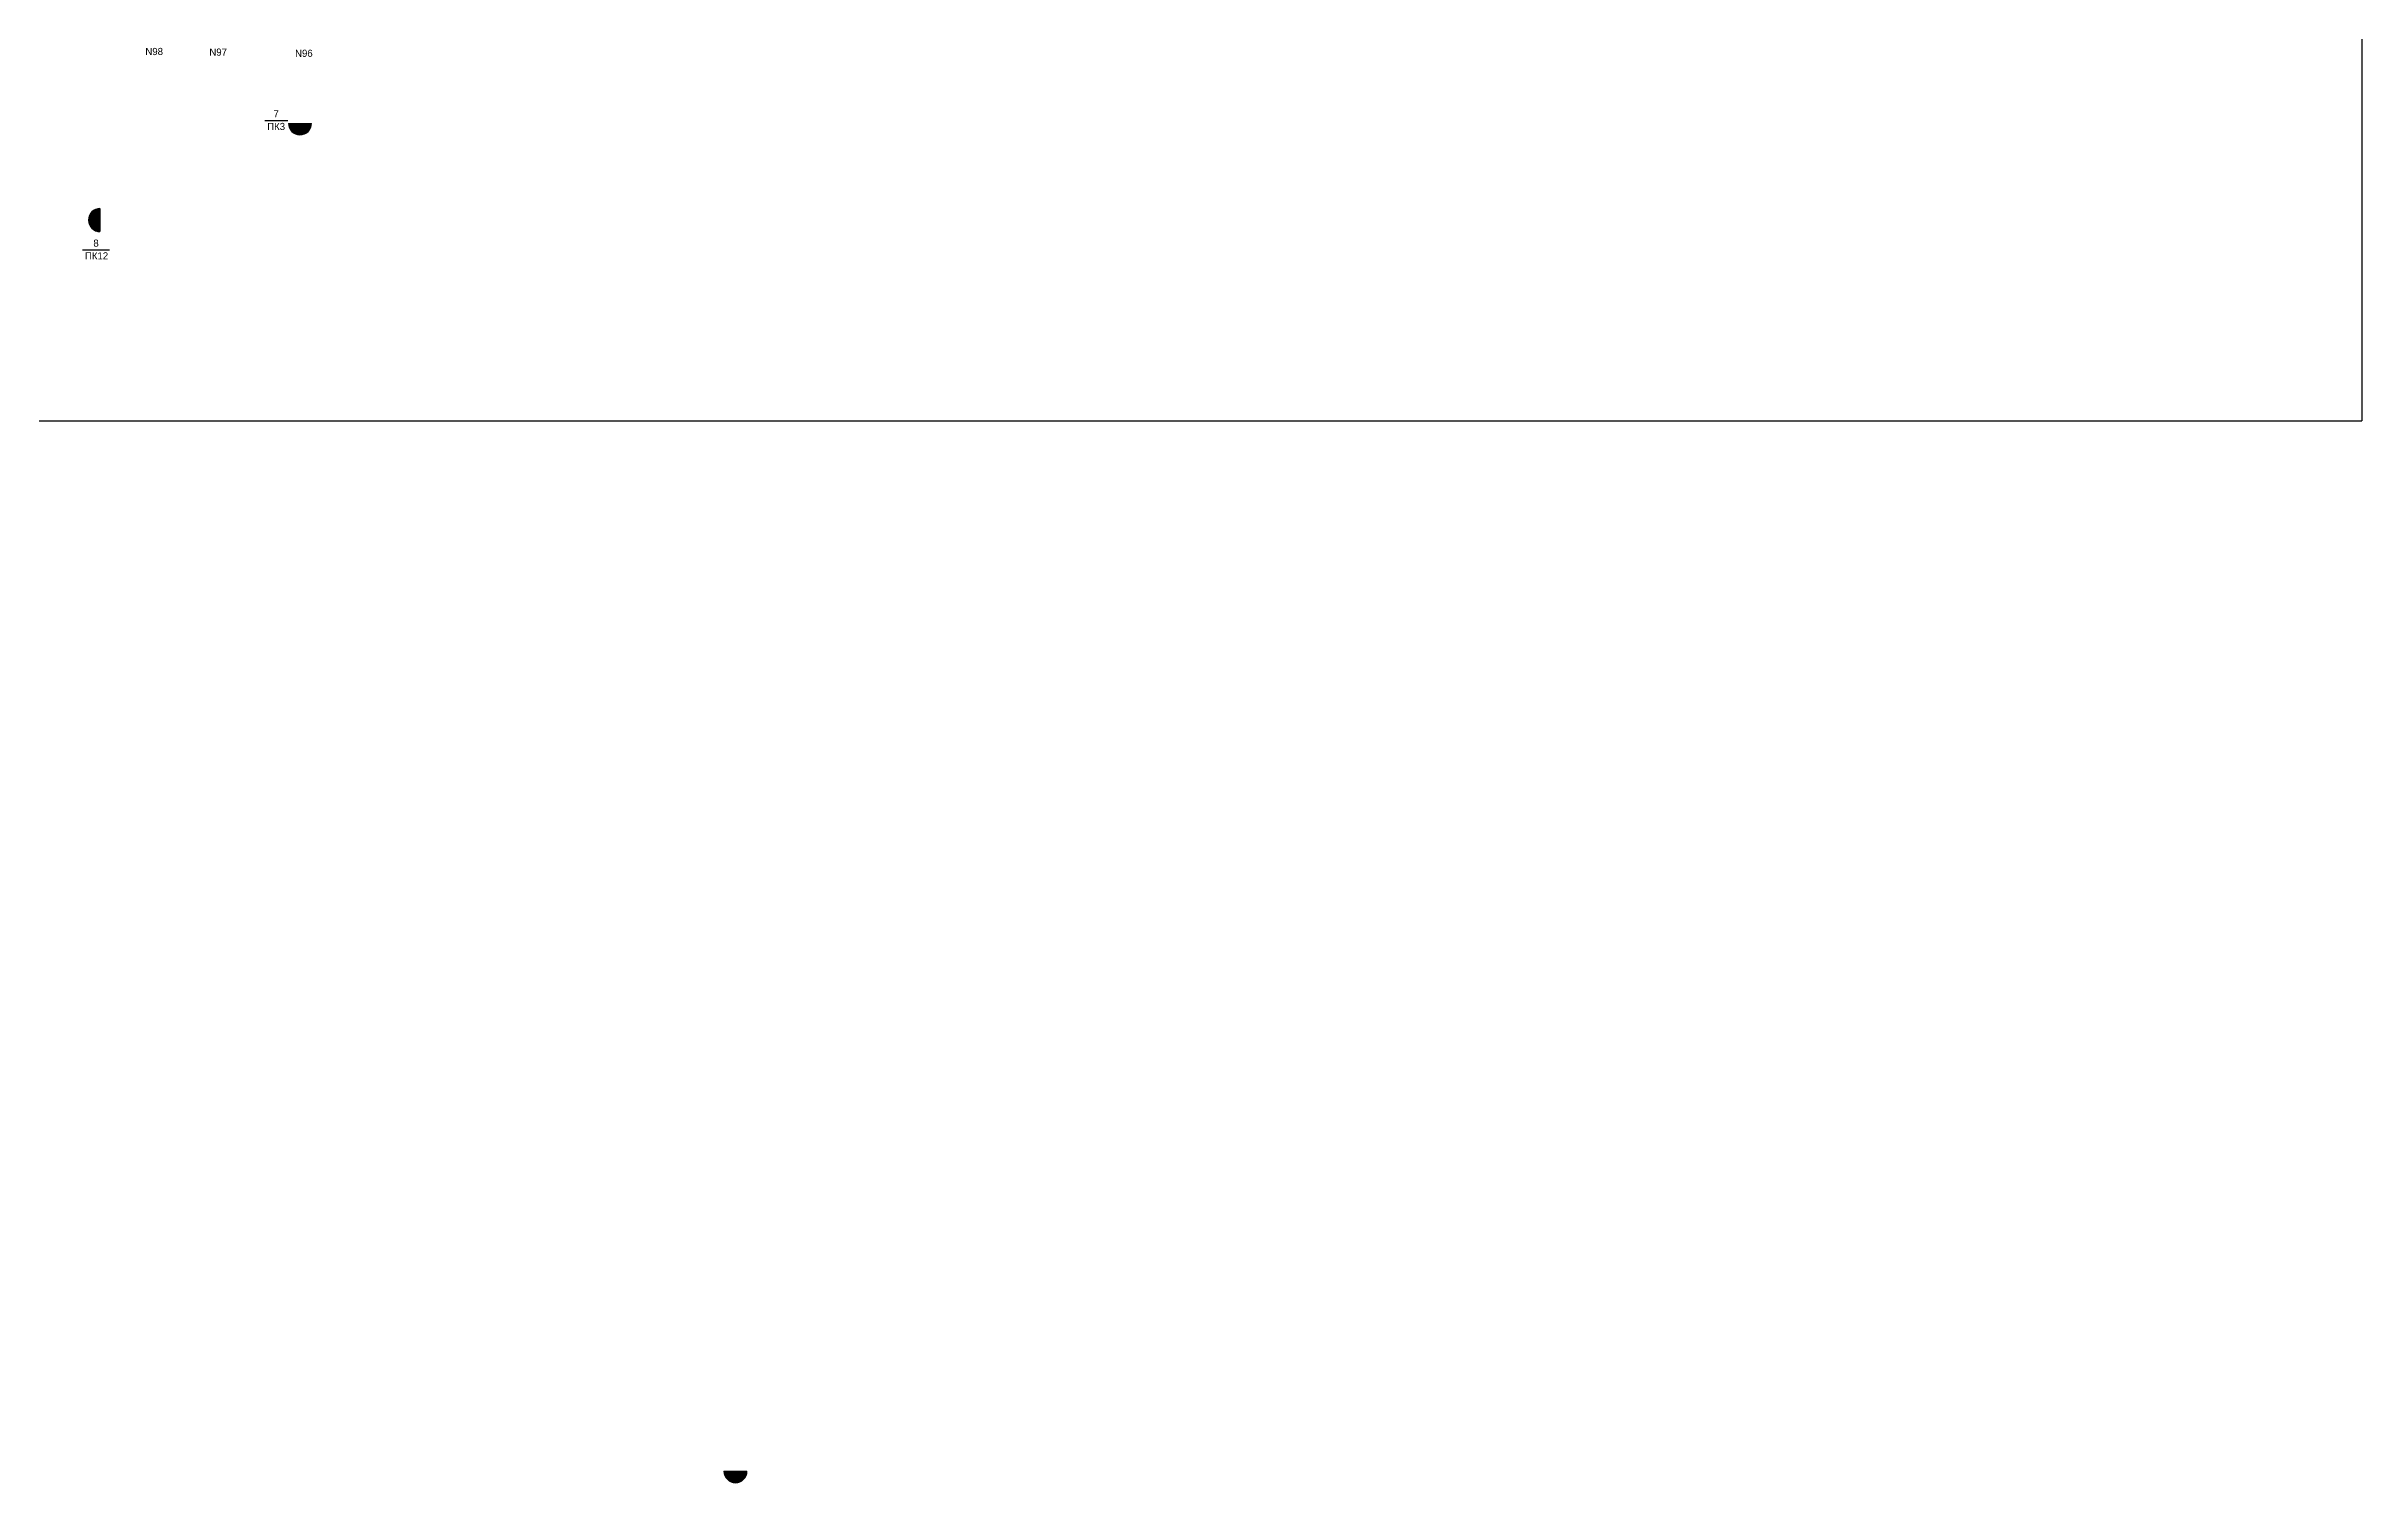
# Model space of a CAD drawing. Header units: millimetres. Extents: x -1405 to 845, y -941 to 518.
# Drawn here: x 40 to 845, y -941 to -441 of the extents above; entities that cross this region are included whole.
import ezdxf

# ---------------------------------------------------------------- set-up
doc = ezdxf.new("R2010")
doc.units = ezdxf.units.MM
doc.layers.add('Заслоны', color=7, linetype='Continuous')
doc.layers.add('Номера перемычек', color=7, linetype='Continuous')

msp = doc.modelspace()

# ---------------------------------------------------------------- hatches: boundary and pattern name
at = {"layer": 'Заслоны'}
h = msp.add_hatch(color=7, dxfattribs=at)
h.paths.add_polyline_path([(124.02, -467.97, 0.267949), (126.02, -471.43), (126.02, -467.97)])
h.paths.add_polyline_path([(126.02, -467.97), (126.02, -471.43, 0.267949), (130.02, -471.43), (130.02, -467.97)])
h.paths.add_polyline_path([(130.02, -467.97), (130.02, -471.43, 0.267949), (132.02, -467.97)])
h = msp.add_hatch(color=7, dxfattribs=at)
h.paths.add_polyline_path([(58.43, -497.62, 0.267949), (54.97, -499.62), (58.43, -499.62)])
h.paths.add_polyline_path([(58.43, -499.62), (54.97, -499.62, 0.267949), (54.97, -503.62), (58.43, -503.62)])
h.paths.add_polyline_path([(58.43, -503.62), (54.97, -503.62, 0.267949), (58.43, -505.62)])
h = msp.add_hatch(color=7, dxfattribs=at)
h.paths.add_polyline_path([(275.58, -936.77, 0.267949), (277.58, -940.23), (277.58, -936.77)])
h.paths.add_polyline_path([(277.58, -936.77), (277.58, -940.23, 0.267949), (281.58, -940.23), (281.58, -936.77)])
h.paths.add_polyline_path([(281.58, -936.77), (281.58, -940.23, 0.267949), (283.58, -936.77)])

# ---------------------------------------------------------------- linework, layer by layer
for p in [(845.49, 478.56), (-1404.51, -571.44)]:
    msp.add_line(p, (845.49, -571.44))
at = {"layer": 'Заслоны', "color": 7}
for p, q in [((115.75, -466.93), (123.81, -466.93)), ((124.02, -467.97), (132.02, -467.97)), ((58.43, -497.62), (58.43, -505.62)), ((52.34, -511.93), (61.74, -511.93)), ((275.58, -936.77), (283.58, -936.77))]:
    msp.add_line(p, q, dxfattribs=at)
for centre, start, end in [((128.02, -467.97), 180, 0), ((58.43, -501.62), 90, 270), ((279.58, -936.77), 180, 0)]:
    msp.add_arc(centre, 4, start, end, dxfattribs=at)

# ---------------------------------------------------------------- texts
for s, p in [('7', (118.82, -465.89)), ('ПК3', (116.62, -470.31)), ('ПК12', (53.2, -515.31)), ('8', (56.13, -510.89))]:
    msp.add_text(s, height=2.5, dxfattribs=at).set_placement(p)
at = {"layer": 'Номера перемычек', "color": 7}
for s, p in [('N98', (74.22, -444.23)), ('N97', (96.49, -444.44)), ('N96', (126.31, -444.86))]:
    msp.add_text(s, height=2.5, dxfattribs=at).set_placement(p)

doc.saveas('drawing.dxf')
